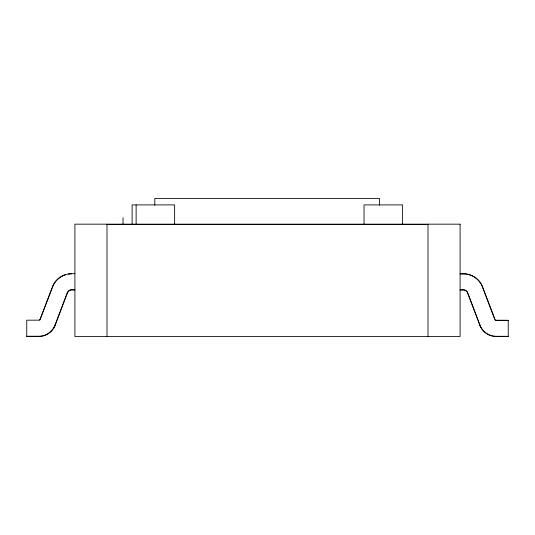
<?xml version="1.0" encoding="UTF-8"?>
<svg xmlns="http://www.w3.org/2000/svg" width="535" height="535" viewBox="0 0 535 535"><rect width="100%" height="100%" fill="white"/><g stroke="black" fill="none" stroke-linecap="round" stroke-linejoin="round"><path stroke-width="0.8" d="M55.573 323.715L54.135 327.44A17.515 17.515 0 0 1 38.787 336.515L26.75 336.515L26.75 320.191L38.941 320.157A1.438 1.438 0 0 0 39.971 319.549L40.051 319.422M39.998 319.522L53.152 285.088A20.718 20.718 0 0 1 69.61 273.726L74.9 273.646M39.65 320.157A1.438 1.438 0 0 0 39.971 319.823L40.025 319.743M40.566 318.305L53.152 285.362A20.718 20.718 0 0 1 65.524 274.836M54.169 327.42L67.343 292.692A4.648 4.648 0 0 1 71.69 289.696L74.9 289.696M54.169 327.694L67.343 292.973A4.648 4.648 0 0 1 71.69 289.97L74.9 289.97M54.944 325.481L54.135 327.166A17.515 17.515 0 0 1 38.787 336.241L26.75 336.241M71.289 273.92L69.61 274.007A20.718 20.718 0 0 0 68.226 274.188M123.017 217.745L123.05 224.392M107 224.392L428 224.392M460.1 273.713L465.39 273.8A20.718 20.718 0 0 1 481.848 285.155L495.002 319.596A1.438 1.438 0 0 0 496.059 320.224L508.25 320.258L508.25 336.515L496.212 336.515A17.515 17.515 0 0 1 480.865 327.44L480.055 325.548M460.1 273.92L465.39 274.007A20.718 20.718 0 0 1 466.774 274.188M460.1 289.763L463.31 289.763A4.648 4.648 0 0 1 467.657 292.765L480.831 327.487M460.1 289.97L463.31 289.97A4.648 4.648 0 0 1 467.657 292.973L480.831 327.694M508.25 320.465L496.059 320.432A1.438 1.438 0 0 1 495.617 320.311M508.25 336.308L496.212 336.308A17.515 17.515 0 0 1 480.865 327.233M494.949 319.696L495.029 319.823A1.438 1.438 0 0 0 495.35 320.157M494.434 318.305L481.848 285.362A20.718 20.718 0 0 0 469.476 274.836M479.427 323.789L480.055 325.755M428 224.165L428 336.515M402.547 224.392L402.547 204.905L364.027 204.905L364.027 224.392M379.509 205.172L379.509 198.485L154.809 198.485L154.809 205.172M174.644 224.392L174.644 204.905L132.112 204.905L132.112 224.392M136.124 204.905L136.124 224.392M107 224.165L107 336.515M467.456 274.321A20.718 20.718 0 0 1 468.807 274.642M460.1 224.165L74.9 224.165L74.9 336.515L460.1 336.515L460.1 224.165"/></g></svg>
